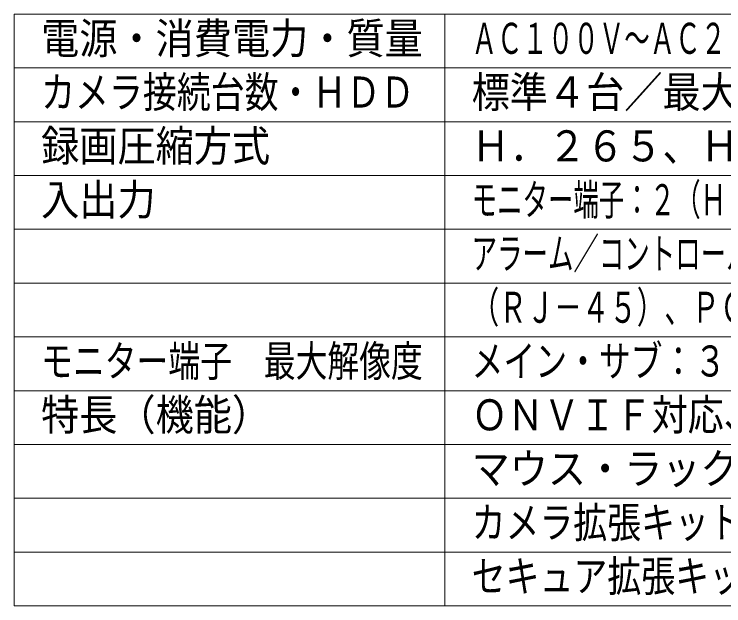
# Model space of a CAD drawing. Units: millimetres on the paper. Extents: x -62 to 64, y -59 to 59.
# Drawn here: x -62.5 to 3.4, y -54.5 to 0.5 of the extents above; entities that cross this region are included whole.
import ezdxf
from ezdxf.enums import TextEntityAlignment as Align

# ---------------------------------------------------------------- set-up
doc = ezdxf.new("R2010")
doc.units = ezdxf.units.MM
doc.layers.add('0-1_MOJI1', color=7, linetype='Continuous')
doc.layers.add('0-5_WAKU', color=4, linetype='Continuous', lineweight=9)
doc.styles.add('ＭＳ ゴシック', font='')
doc.styles.get('ＭＳ ゴシック').set_extended_font_data('MS Gothic')

msp = doc.modelspace()

# ---------------------------------------------------------------- linework, layer by layer
at = {"layer": '0-5_WAKU', "color": 3}
for p, q in [((-62.5, -54.5), (-62.5, 0.5)), ((-62.5, 0.5), (62.5, 0.5)), ((-22.5, -54.5), (-22.5, 0.5)), ((-62.5, -54.5), (62.5, -54.5))]:
    msp.add_line(p, q, dxfattribs=at)
at = {"layer": '0-5_WAKU'}
for p, q in [((-62.5, -4.5), (62.5, -4.5)), ((-62.5, -9.5), (62.5, -9.5)), ((-62.5, -14.5), (62.5, -14.5)), ((-62.5, -19.5), (62.5, -19.5)), ((62.5, -24.5), (-62.5, -24.5)), ((62.5, -29.5), (-62.5, -29.5)), ((62.5, -34.5), (-62.5, -34.5)), ((-62.5, -39.5), (62.5, -39.5)), ((-62.5, -44.5), (62.5, -44.5)), ((-62.5, -49.5), (62.5, -49.5))]:
    msp.add_line(p, q, dxfattribs=at)

# ---------------------------------------------------------------- texts
at = {"layer": '0-1_MOJI1', "style": 'ＭＳ ゴシック'}
for s, height, width, p in [('電源・消費電力・質量', 2.889, 0.9, (-60, -4.055)), ('ＡＣ１００Ｖ～ＡＣ２４０Ｖ ５０Ｈｚ／６０Ｈｚ・９５Ｗ・約９．３ｋｇ', 2.889, 0.6, (-20, -4.055)), ('カメラ接続台数・ＨＤＤ', 2.889, 0.8, (-60, -9.055)), ('標準４台／最大２４台・２ＴＢ×４', 2.889, 0.9, (-20, -9.055)), ('録画圧縮方式', 2.889, 0.9, (-60, -14.055)), ('Ｈ．２６５、Ｈ．２６４、ＪＰＥＧ', 2.889, 0.9, (-20, -14.055)), ('入出力', 2.889, 0.9, (-60, -19.055)), ('モニター端子：２（ＨＤＭＩ）、マウス接続ポート：１、コピーポート：３、', 2.889, 0.6, (-20, -19.055)), ('アラーム／コントロール端子：２（端子台プラグ）、カメラ／ＰＣポート：１', 2.889, 0.6, (-20, -24.055)), ('（ＲＪ－４５）、ＰＣポート：１（ＲＪ－４５）', 2.886, 0.65, (-20, -29.055)), ('モニター端子\u3000最大解像度', 2.889, 0.75, (-60, -34.055)), ('メイン・サブ：３８４０×２１６０（４Ｋ） ｐ／３０ Ｈｚ', 2.889, 0.75, (-20, -34.055)), ('特長（機能）', 2.889, 0.9, (-60, -39.055)), ('ＯＮＶＩＦ対応、ＳＳＬ通信対応、ＲＴＳＰ接続機能、', 2.886, 0.85, (-20, -39.055)), ('マウス・ラックマウント付属、ＲＡＩＤ１対応、', 2.886, 0.9, (-20, -44.055)), ('カメラ拡張キットによりカメラの最大接続台数を追加可能、', 2.886, 0.8, (-20, -49.055)), ('セキュア拡張キットにより映像データの暗号化対応可能', 2.889, 0.8, (-20, -54.055))]:
    msp.add_text(s, height=height, dxfattribs=dict(at, width=width)).set_placement(p, align=Align.BOTTOM_LEFT)

doc.saveas('drawing.dxf')
